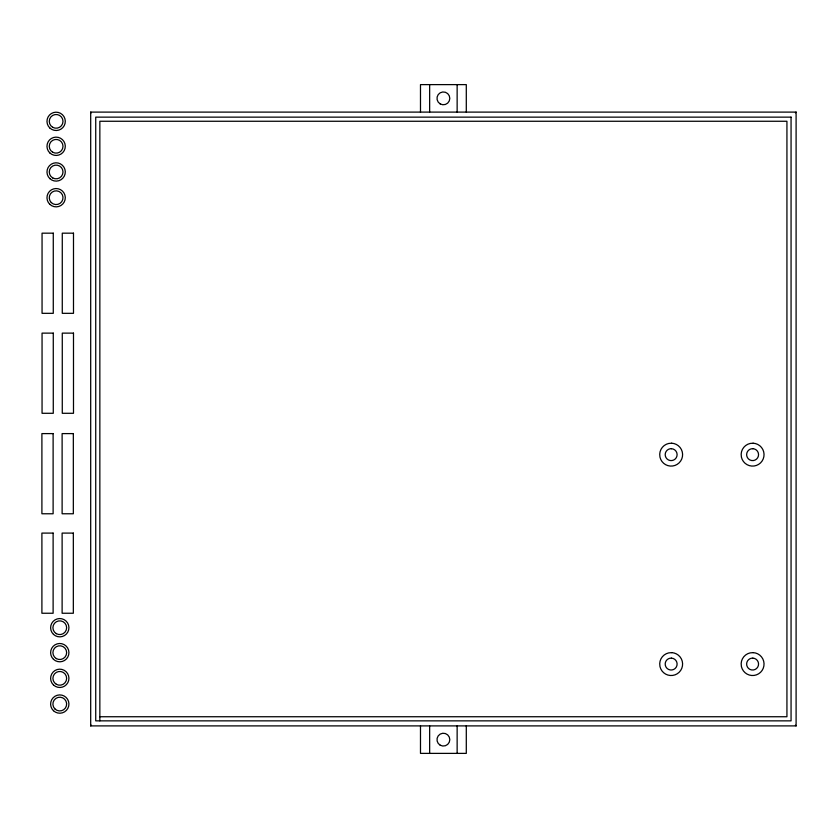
<?xml version="1.0" encoding="UTF-8"?>
<svg xmlns="http://www.w3.org/2000/svg" width="838" height="838" viewBox="0 0 838 838"><rect width="100%" height="100%" fill="white"/><g stroke="black" fill="none" stroke-linecap="round" stroke-linejoin="round"><path stroke-width="1.26" d="M90.693 725.897L796.1 725.897L796.1 112.103L90.693 112.103L90.693 725.897L91.384 725.205M795.398 112.795L796.1 112.103M99.848 716.741L786.934 716.741L786.934 121.259L99.848 121.259L99.848 720.858M795.398 725.205L796.1 725.897M90.693 112.103L91.384 112.795M466.295 112.103L466.295 84.617L420.487 84.617L420.487 112.229M466.295 725.771L466.295 753.383L420.487 753.383L420.487 725.897M457.139 84.617L457.139 112.103M457.139 725.897L457.139 753.383M429.653 84.617L429.653 112.103M429.653 725.897L429.653 753.383M671.406 448.697L669.855 448.833A5.95 5.95 0 0 0 665.204 454.395L665.341 455.945A5.95 5.95 0 0 0 671.94 460.554A5.95 5.95 0 0 0 677.104 454.374A5.95 5.95 0 0 0 671.406 448.697M752.849 448.697L751.298 448.833A5.95 5.95 0 0 0 746.648 454.395L746.784 455.945A5.95 5.95 0 0 0 753.383 460.554A5.95 5.95 0 0 0 758.547 454.374A5.95 5.95 0 0 0 752.849 448.697M671.406 658.123L669.855 658.259A5.95 5.95 0 0 0 665.204 663.822L665.341 665.372A5.95 5.95 0 0 0 671.94 669.971A5.95 5.95 0 0 0 677.104 663.801A5.95 5.95 0 0 0 671.406 658.123M752.849 658.123L751.298 658.259A5.95 5.95 0 0 0 746.648 663.822L746.784 665.372A5.95 5.95 0 0 0 753.383 669.971A5.95 5.95 0 0 0 758.547 663.801A5.95 5.95 0 0 0 752.849 658.123M671.657 443.208L668.682 443.47A11.449 11.449 0 0 0 659.716 454.144L659.967 457.119A11.449 11.449 0 0 0 672.642 466.001A11.449 11.449 0 0 0 682.593 454.154A11.449 11.449 0 0 0 671.657 443.208M753.1 443.208L750.125 443.47A11.449 11.449 0 0 0 741.159 454.144L741.41 457.119A11.449 11.449 0 0 0 754.085 466.001A11.449 11.449 0 0 0 764.036 454.154A11.449 11.449 0 0 0 753.1 443.208M671.657 652.634L668.682 652.896A11.449 11.449 0 0 0 659.716 663.57L659.967 666.545A11.449 11.449 0 0 0 672.642 675.428A11.449 11.449 0 0 0 682.593 663.581A11.449 11.449 0 0 0 671.657 652.634M753.1 652.634L750.125 652.896A11.449 11.449 0 0 0 741.159 663.57L741.41 666.545A11.449 11.449 0 0 0 754.085 675.428A11.449 11.449 0 0 0 764.036 663.581A11.449 11.449 0 0 0 753.1 652.634M791.062 117.142L95.731 117.142L95.731 720.858L791.062 720.858L791.062 117.142M53.276 233.174L42.057 233.174L42.057 313.328L53.276 313.328L53.276 233.174M73.493 233.174L62.274 233.174L62.274 313.328L73.493 313.328L73.493 233.174M53.276 333.126L42.057 333.126L42.057 413.291L53.276 413.291L53.276 333.126M73.493 333.126L62.274 333.126L62.274 413.291L73.493 413.291L73.493 333.126M53.119 433.602L41.9 433.602L41.9 513.767L53.119 513.767L53.119 433.602M73.335 433.602L62.117 433.602L62.117 513.767L73.335 513.767L73.335 433.602M53.119 533.094L41.9 533.094L41.9 613.248L53.119 613.248L53.119 533.094M73.335 533.094L62.117 533.094L62.117 613.248L73.335 613.248L73.335 533.094M51.275 202.566A6.872 6.872 0 0 0 62.766 199.486A6.872 6.872 0 0 0 54.355 191.064A6.872 6.872 0 0 0 51.275 202.566M52.7 152.233A6.872 6.872 0 0 0 62.997 146.283A6.872 6.872 0 0 0 52.7 140.334A6.872 6.872 0 0 0 52.7 152.233M49.851 204.367A9.166 9.166 0 0 0 65.05 199.811A9.166 9.166 0 0 0 53.496 188.927A9.166 9.166 0 0 0 49.851 204.367M49.851 152.956A9.166 9.166 0 0 0 65.05 148.399A9.166 9.166 0 0 0 53.496 137.516A9.166 9.166 0 0 0 49.851 152.956M49.851 128.015A9.166 9.166 0 0 0 65.05 123.458A9.166 9.166 0 0 0 53.496 112.575A9.166 9.166 0 0 0 49.851 128.015M52.7 127.303A6.872 6.872 0 0 0 62.997 121.353A6.872 6.872 0 0 0 52.7 115.403A6.872 6.872 0 0 0 52.7 127.303M49.851 178.63A9.166 9.166 0 0 0 65.05 174.074A9.166 9.166 0 0 0 53.496 163.19A9.166 9.166 0 0 0 49.851 178.63M52.7 177.918A6.872 6.872 0 0 0 62.997 171.968A6.872 6.872 0 0 0 52.7 166.008A6.872 6.872 0 0 0 52.7 177.918M53.485 634.376A9.166 9.166 0 0 0 68.685 629.82A9.166 9.166 0 0 0 57.141 618.936A9.166 9.166 0 0 0 53.485 634.376M56.335 633.664A6.872 6.872 0 0 0 66.642 627.714A6.872 6.872 0 0 0 56.335 621.765A6.872 6.872 0 0 0 56.335 633.664M53.485 659.317A9.166 9.166 0 0 0 68.685 654.761A9.166 9.166 0 0 0 57.141 643.877A9.166 9.166 0 0 0 53.485 659.317M56.335 658.595A6.872 6.872 0 0 0 66.642 652.645A6.872 6.872 0 0 0 56.335 646.695A6.872 6.872 0 0 0 56.335 658.595M53.485 684.992A9.166 9.166 0 0 0 68.685 680.435A9.166 9.166 0 0 0 57.141 669.552A9.166 9.166 0 0 0 53.485 684.992M56.335 684.279A6.872 6.872 0 0 0 66.642 678.33A6.872 6.872 0 0 0 56.335 672.38A6.872 6.872 0 0 0 56.335 684.279M53.485 710.729A9.166 9.166 0 0 0 68.685 706.172A9.166 9.166 0 0 0 57.141 695.289A9.166 9.166 0 0 0 53.485 710.729M54.91 708.927A6.872 6.872 0 0 0 66.412 705.847A6.872 6.872 0 0 0 58 697.426A6.872 6.872 0 0 0 54.91 708.927M440.191 745.192A6.411 6.411 0 0 0 449.807 739.64A6.411 6.411 0 0 0 440.191 734.088A6.411 6.411 0 0 0 440.191 745.192M440.191 103.912A6.411 6.411 0 0 0 449.807 98.36A6.411 6.411 0 0 0 440.191 92.809A6.411 6.411 0 0 0 440.191 103.912"/></g></svg>
